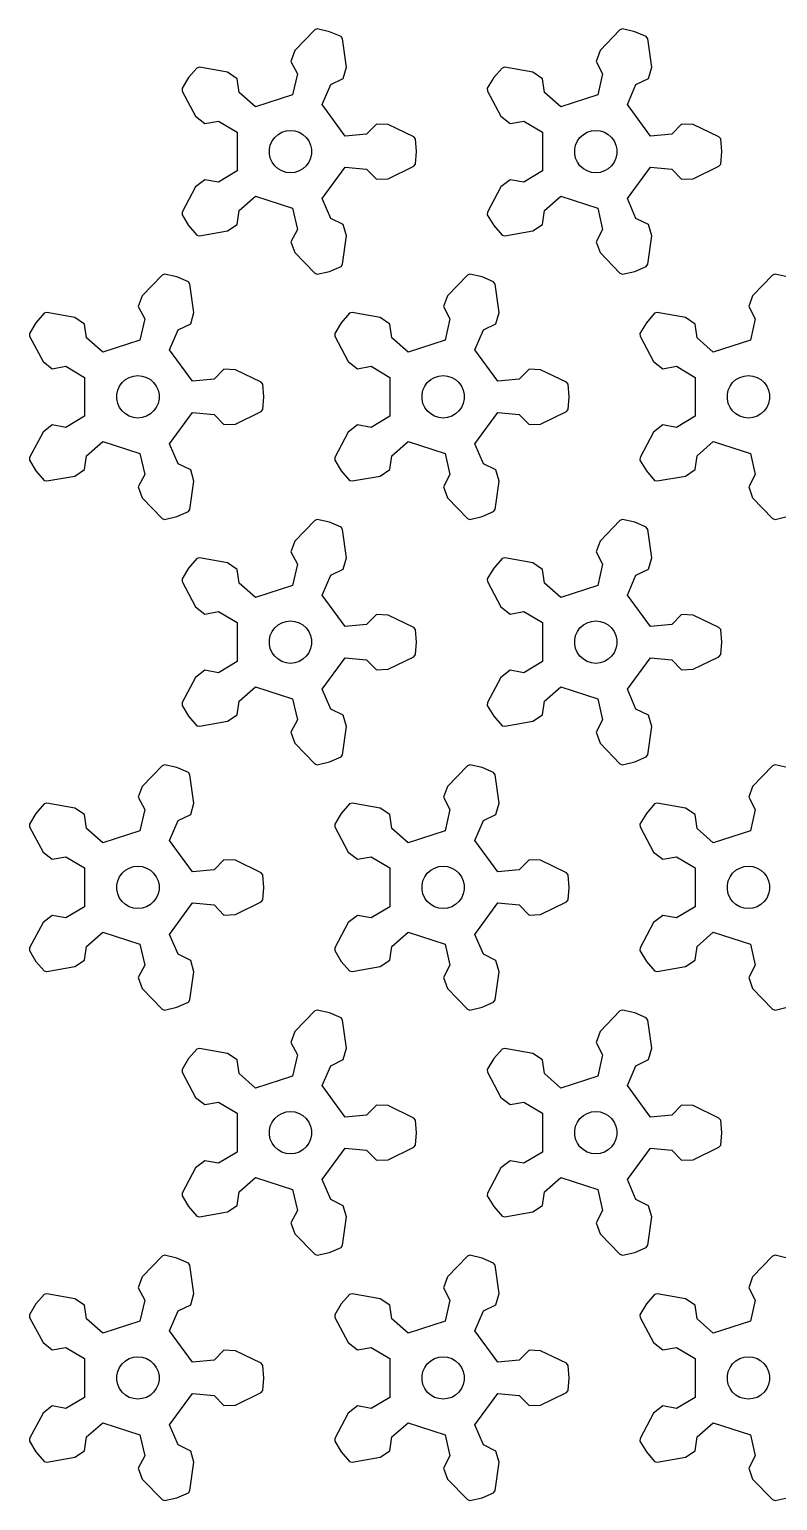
# Model space of a CAD drawing. Extents: x 0 to 211, y 0 to 226.
# Drawn here: x 0 to 52.9, y 0 to 104.1 of the extents above; entities that cross this region are included whole.
import ezdxf

# ---------------------------------------------------------------- set-up
doc = ezdxf.new("R2010")
doc.units = 0

msp = doc.modelspace()

# ---------------------------------------------------------------- linework, layer by layer
for p, q in [((20.34, 104.1), (20.17, 104.02)), ((21.21, 103.9), (20.34, 104.1)), ((41.92, 104.1), (41.75, 104.02)), ((42.79, 103.9), (41.92, 104.1)), ((20.17, 104.02), (18.76, 102.57)), ((22.03, 103.55), (21.21, 103.9)), ((22.13, 103.39), (22.03, 103.55)), ((22.42, 101.38), (22.13, 103.39)), ((41.75, 104.02), (40.34, 102.57)), ((43.61, 103.55), (42.79, 103.9)), ((43.71, 103.39), (43.61, 103.55)), ((44, 101.38), (43.71, 103.39)), ((18.76, 102.57), (18.48, 101.8)), ((40.34, 102.57), (40.06, 101.8)), ((11.83, 101.33), (11.25, 100.66)), ((12.02, 101.38), (11.83, 101.33)), ((14.01, 101.03), (12.02, 101.38)), ((14.69, 100.57), (14.01, 101.03)), ((18.48, 101.8), (18.94, 100.93)), ((22.19, 100.59), (22.42, 101.38)), ((33.41, 101.33), (32.83, 100.66)), ((33.6, 101.38), (33.41, 101.33)), ((35.59, 101.03), (33.6, 101.38)), ((36.27, 100.57), (35.59, 101.03)), ((40.06, 101.8), (40.52, 100.93)), ((43.77, 100.59), (44, 101.38)), ((11.25, 100.66), (10.79, 99.9)), ((14.83, 99.59), (14.69, 100.57)), ((18.94, 100.93), (18.6, 99.43)), ((20.7, 98.75), (21.3, 100.16)), ((21.3, 100.16), (22.19, 100.59)), ((32.83, 100.66), (32.37, 99.9)), ((36.41, 99.59), (36.27, 100.57)), ((40.52, 100.93), (40.18, 99.43)), ((42.28, 98.75), (42.88, 100.16)), ((42.88, 100.16), (43.77, 100.59)), ((10.79, 99.9), (10.8, 99.7)), ((10.8, 99.7), (11.75, 97.92)), ((15.98, 98.58), (14.83, 99.59)), ((18.6, 99.43), (15.98, 98.58)), ((32.37, 99.9), (32.38, 99.7)), ((32.38, 99.7), (33.33, 97.92)), ((37.56, 98.58), (36.41, 99.59)), ((40.18, 99.43), (37.56, 98.58)), ((11.75, 97.92), (12.4, 97.41)), ((22.32, 96.52), (20.7, 98.75)), ((33.33, 97.92), (33.98, 97.41)), ((43.9, 96.52), (42.28, 98.75)), ((12.4, 97.41), (13.37, 97.58)), ((13.37, 97.58), (14.69, 96.8)), ((14.69, 96.8), (14.69, 94.05)), ((17.58, 96.63), (17.85, 96.79)), ((17.85, 96.79), (18.15, 96.89)), ((18.15, 96.89), (18.46, 96.92)), ((18.46, 96.92), (18.77, 96.89)), ((18.77, 96.89), (19.07, 96.79)), ((19.07, 96.79), (19.34, 96.63)), ((24.53, 97.37), (23.84, 96.66)), ((25.35, 97.34), (24.53, 97.37)), ((27.17, 96.46), (25.35, 97.34)), ((33.98, 97.41), (34.95, 97.58)), ((34.95, 97.58), (36.27, 96.8)), ((36.27, 96.8), (36.27, 94.05)), ((39.16, 96.63), (39.43, 96.79)), ((39.43, 96.79), (39.73, 96.89)), ((39.73, 96.89), (40.04, 96.92)), ((40.04, 96.92), (40.35, 96.89)), ((40.35, 96.89), (40.65, 96.79)), ((40.65, 96.79), (40.92, 96.63)), ((46.11, 97.37), (45.42, 96.66)), ((46.93, 97.34), (46.11, 97.37)), ((48.75, 96.46), (46.93, 97.34)), ((16.97, 95.58), (17.03, 95.88)), ((17.03, 95.88), (17.16, 96.17)), ((17.16, 96.17), (17.34, 96.42)), ((17.34, 96.42), (17.58, 96.63)), ((19.34, 96.63), (19.57, 96.42)), ((19.57, 96.42), (19.76, 96.17)), ((19.76, 96.17), (19.88, 95.88)), ((19.88, 95.88), (19.95, 95.58)), ((23.84, 96.66), (22.32, 96.52)), ((27.29, 96.31), (27.17, 96.46)), ((27.37, 95.42), (27.29, 96.31)), ((38.55, 95.58), (38.61, 95.88)), ((38.61, 95.88), (38.74, 96.17)), ((38.74, 96.17), (38.92, 96.42)), ((38.92, 96.42), (39.16, 96.63)), ((40.92, 96.63), (41.15, 96.42)), ((41.15, 96.42), (41.34, 96.17)), ((41.34, 96.17), (41.46, 95.88)), ((41.46, 95.88), (41.53, 95.58)), ((45.42, 96.66), (43.9, 96.52)), ((48.87, 96.31), (48.75, 96.46)), ((48.95, 95.42), (48.87, 96.31)), ((16.97, 95.26), (16.97, 95.58)), ((17.03, 94.96), (16.97, 95.26)), ((17.16, 94.67), (17.03, 94.96)), ((19.88, 94.96), (19.76, 94.67)), ((19.95, 95.26), (19.88, 94.96)), ((19.95, 95.58), (19.95, 95.26)), ((27.29, 94.53), (27.37, 95.42)), ((38.55, 95.26), (38.55, 95.58)), ((38.61, 94.96), (38.55, 95.26)), ((38.74, 94.67), (38.61, 94.96)), ((41.46, 94.96), (41.34, 94.67)), ((41.53, 95.26), (41.46, 94.96)), ((41.53, 95.58), (41.53, 95.26)), ((48.87, 94.53), (48.95, 95.42)), ((14.69, 94.05), (13.37, 93.26)), ((17.34, 94.42), (17.16, 94.67)), ((17.58, 94.21), (17.34, 94.42)), ((17.85, 94.05), (17.58, 94.21)), ((18.15, 93.95), (17.85, 94.05)), ((18.46, 93.92), (18.15, 93.95)), ((18.77, 93.95), (18.46, 93.92)), ((19.07, 94.05), (18.77, 93.95)), ((19.34, 94.21), (19.07, 94.05)), ((19.57, 94.42), (19.34, 94.21)), ((19.76, 94.67), (19.57, 94.42)), ((20.7, 92.09), (22.32, 94.32)), ((22.32, 94.32), (23.84, 94.18)), ((23.84, 94.18), (24.53, 93.47)), ((25.35, 93.5), (27.17, 94.39)), ((27.17, 94.39), (27.29, 94.53)), ((36.27, 94.05), (34.95, 93.26)), ((38.92, 94.42), (38.74, 94.67)), ((39.16, 94.21), (38.92, 94.42)), ((39.43, 94.05), (39.16, 94.21)), ((39.73, 93.95), (39.43, 94.05)), ((40.04, 93.92), (39.73, 93.95)), ((40.35, 93.95), (40.04, 93.92)), ((40.65, 94.05), (40.35, 93.95)), ((40.92, 94.21), (40.65, 94.05)), ((41.15, 94.42), (40.92, 94.21)), ((41.34, 94.67), (41.15, 94.42)), ((42.28, 92.09), (43.9, 94.32)), ((43.9, 94.32), (45.42, 94.18)), ((45.42, 94.18), (46.11, 93.47)), ((46.93, 93.5), (48.75, 94.39)), ((48.75, 94.39), (48.87, 94.53)), ((11.75, 92.92), (10.8, 91.14)), ((12.4, 93.43), (11.75, 92.92)), ((13.37, 93.26), (12.4, 93.43)), ((24.53, 93.47), (25.35, 93.5)), ((33.33, 92.92), (32.38, 91.14)), ((33.98, 93.43), (33.33, 92.92)), ((34.95, 93.26), (33.98, 93.43)), ((46.11, 93.47), (46.93, 93.5)), ((14.83, 91.25), (15.98, 92.26)), ((15.98, 92.26), (18.6, 91.41)), ((21.3, 90.68), (20.7, 92.09)), ((36.41, 91.25), (37.56, 92.26)), ((37.56, 92.26), (40.18, 91.41)), ((42.88, 90.68), (42.28, 92.09)), ((10.8, 91.14), (10.79, 90.95)), ((10.79, 90.95), (11.25, 90.18)), ((14.69, 90.27), (14.83, 91.25)), ((18.6, 91.41), (18.94, 89.91)), ((22.19, 90.25), (21.3, 90.68)), ((32.38, 91.14), (32.37, 90.95)), ((32.37, 90.95), (32.83, 90.18)), ((36.27, 90.27), (36.41, 91.25)), ((40.18, 91.41), (40.52, 89.91)), ((43.77, 90.25), (42.88, 90.68)), ((11.25, 90.18), (11.83, 89.51)), ((11.83, 89.51), (12.02, 89.47)), ((12.02, 89.47), (14.01, 89.81)), ((14.01, 89.81), (14.69, 90.27)), ((18.94, 89.91), (18.48, 89.04)), ((22.42, 89.46), (22.19, 90.25)), ((32.83, 90.18), (33.41, 89.51)), ((33.41, 89.51), (33.6, 89.47)), ((33.6, 89.47), (35.59, 89.81)), ((35.59, 89.81), (36.27, 90.27)), ((40.52, 89.91), (40.06, 89.04)), ((44, 89.46), (43.77, 90.25)), ((18.48, 89.04), (18.76, 88.27)), ((22.13, 87.46), (22.42, 89.46)), ((40.06, 89.04), (40.34, 88.27)), ((43.71, 87.46), (44, 89.46)), ((18.76, 88.27), (20.17, 86.82)), ((22.03, 87.29), (22.13, 87.46)), ((40.34, 88.27), (41.75, 86.82)), ((43.61, 87.29), (43.71, 87.46)), ((9.38, 86.68), (7.97, 85.22)), ((9.55, 86.75), (9.38, 86.68)), ((10.42, 86.55), (9.55, 86.75)), ((11.24, 86.2), (10.42, 86.55)), ((20.17, 86.82), (20.34, 86.75)), ((20.34, 86.75), (21.21, 86.94)), ((21.21, 86.94), (22.03, 87.29)), ((30.96, 86.68), (29.55, 85.22)), ((31.13, 86.75), (30.96, 86.68)), ((32, 86.55), (31.13, 86.75)), ((32.82, 86.2), (32, 86.55)), ((41.75, 86.82), (41.92, 86.75)), ((41.92, 86.75), (42.79, 86.94)), ((42.79, 86.94), (43.61, 87.29)), ((52.54, 86.68), (51.13, 85.22)), ((52.71, 86.75), (52.54, 86.68)), ((53.58, 86.55), (52.71, 86.75)), ((11.34, 86.04), (11.24, 86.2)), ((11.63, 84.03), (11.34, 86.04)), ((32.92, 86.04), (32.82, 86.2)), ((33.21, 84.03), (32.92, 86.04)), ((7.97, 85.22), (7.69, 84.45)), ((7.69, 84.45), (8.15, 83.58)), ((29.55, 85.22), (29.27, 84.45)), ((29.27, 84.45), (29.73, 83.58)), ((51.13, 85.22), (50.85, 84.45)), ((50.85, 84.45), (51.31, 83.58)), ((0.46, 83.31), (0, 82.55)), ((1.04, 83.98), (0.46, 83.31)), ((1.23, 84.03), (1.04, 83.98)), ((3.22, 83.68), (1.23, 84.03)), ((3.9, 83.22), (3.22, 83.68)), ((8.15, 83.58), (7.81, 82.08)), ((11.4, 83.24), (11.63, 84.03)), ((22.04, 83.31), (21.58, 82.55)), ((22.62, 83.98), (22.04, 83.31)), ((22.81, 84.03), (22.62, 83.98)), ((24.8, 83.68), (22.81, 84.03)), ((25.48, 83.22), (24.8, 83.68)), ((29.73, 83.58), (29.39, 82.08)), ((32.98, 83.24), (33.21, 84.03)), ((43.62, 83.31), (43.16, 82.55)), ((44.2, 83.98), (43.62, 83.31)), ((44.39, 84.03), (44.2, 83.98)), ((46.38, 83.68), (44.39, 84.03)), ((47.06, 83.22), (46.38, 83.68)), ((51.31, 83.58), (50.97, 82.08)), ((0, 82.55), (0.01, 82.36)), ((0.01, 82.36), (0.96, 80.57)), ((4.04, 82.24), (3.9, 83.22)), ((5.19, 81.23), (4.04, 82.24)), ((9.91, 81.4), (10.51, 82.81)), ((10.51, 82.81), (11.4, 83.24)), ((21.58, 82.55), (21.59, 82.36)), ((21.59, 82.36), (22.54, 80.57)), ((25.62, 82.24), (25.48, 83.22)), ((26.77, 81.23), (25.62, 82.24)), ((31.49, 81.4), (32.09, 82.81)), ((32.09, 82.81), (32.98, 83.24)), ((43.16, 82.55), (43.17, 82.36)), ((43.17, 82.36), (44.12, 80.57)), ((47.2, 82.24), (47.06, 83.22)), ((48.35, 81.23), (47.2, 82.24)), ((7.81, 82.08), (5.19, 81.23)), ((11.53, 79.17), (9.91, 81.4)), ((29.39, 82.08), (26.77, 81.23)), ((33.11, 79.17), (31.49, 81.4)), ((50.97, 82.08), (48.35, 81.23)), ((0.96, 80.57), (1.61, 80.06)), ((1.61, 80.06), (2.58, 80.23)), ((2.58, 80.23), (3.9, 79.45)), ((22.54, 80.57), (23.19, 80.06)), ((23.19, 80.06), (24.16, 80.23)), ((24.16, 80.23), (25.48, 79.45)), ((44.12, 80.57), (44.77, 80.06)), ((44.77, 80.06), (45.74, 80.23)), ((45.74, 80.23), (47.06, 79.45)), ((3.9, 79.45), (3.9, 76.7)), ((6.55, 79.08), (6.79, 79.29)), ((6.79, 79.29), (7.06, 79.44)), ((7.06, 79.44), (7.36, 79.54)), ((7.36, 79.54), (7.67, 79.57)), ((7.67, 79.57), (7.98, 79.54)), ((7.98, 79.54), (8.28, 79.44)), ((8.28, 79.44), (8.55, 79.29)), ((8.55, 79.29), (8.78, 79.08)), ((13.05, 79.32), (11.53, 79.17)), ((13.74, 80.02), (13.05, 79.32)), ((14.56, 79.99), (13.74, 80.02)), ((16.38, 79.11), (14.56, 79.99)), ((16.5, 78.96), (16.38, 79.11)), ((25.48, 79.45), (25.48, 76.7)), ((28.13, 79.08), (28.37, 79.29)), ((28.37, 79.29), (28.64, 79.44)), ((28.64, 79.44), (28.94, 79.54)), ((28.94, 79.54), (29.25, 79.57)), ((29.25, 79.57), (29.56, 79.54)), ((29.56, 79.54), (29.86, 79.44)), ((29.86, 79.44), (30.13, 79.29)), ((30.13, 79.29), (30.36, 79.08)), ((34.63, 79.32), (33.11, 79.17)), ((35.32, 80.02), (34.63, 79.32)), ((36.14, 79.99), (35.32, 80.02)), ((37.96, 79.11), (36.14, 79.99)), ((38.08, 78.96), (37.96, 79.11)), ((47.06, 79.45), (47.06, 76.7)), ((49.71, 79.08), (49.95, 79.29)), ((49.95, 79.29), (50.22, 79.44)), ((50.22, 79.44), (50.52, 79.54)), ((50.52, 79.54), (50.83, 79.57)), ((50.83, 79.57), (51.14, 79.54)), ((51.14, 79.54), (51.44, 79.44)), ((51.44, 79.44), (51.71, 79.29)), ((51.71, 79.29), (51.94, 79.08)), ((6.18, 78.23), (6.24, 78.54)), ((6.18, 77.92), (6.18, 78.23)), ((6.24, 78.54), (6.37, 78.82)), ((6.37, 78.82), (6.55, 79.08)), ((8.78, 79.08), (8.97, 78.82)), ((8.97, 78.82), (9.09, 78.54)), ((9.09, 78.54), (9.16, 78.23)), ((9.16, 78.23), (9.16, 77.92)), ((16.58, 78.07), (16.5, 78.96)), ((16.5, 77.18), (16.58, 78.07)), ((27.76, 78.23), (27.82, 78.54)), ((27.76, 77.92), (27.76, 78.23)), ((27.82, 78.54), (27.95, 78.82)), ((27.95, 78.82), (28.13, 79.08)), ((30.36, 79.08), (30.55, 78.82)), ((30.55, 78.82), (30.67, 78.54)), ((30.67, 78.54), (30.74, 78.23)), ((30.74, 78.23), (30.74, 77.92)), ((38.16, 78.07), (38.08, 78.96)), ((38.08, 77.18), (38.16, 78.07)), ((49.34, 78.23), (49.4, 78.54)), ((49.34, 77.92), (49.34, 78.23)), ((49.4, 78.54), (49.53, 78.82)), ((49.53, 78.82), (49.71, 79.08)), ((51.94, 79.08), (52.13, 78.82)), ((52.13, 78.82), (52.25, 78.54)), ((52.25, 78.54), (52.32, 78.23)), ((52.32, 78.23), (52.32, 77.92)), ((6.24, 77.61), (6.18, 77.92)), ((6.37, 77.32), (6.24, 77.61)), ((6.55, 77.07), (6.37, 77.32)), ((6.79, 76.86), (6.55, 77.07)), ((8.78, 77.07), (8.55, 76.86)), ((8.97, 77.32), (8.78, 77.07)), ((9.09, 77.61), (8.97, 77.32)), ((9.16, 77.92), (9.09, 77.61)), ((14.56, 76.15), (16.38, 77.04)), ((16.38, 77.04), (16.5, 77.18)), ((27.82, 77.61), (27.76, 77.92)), ((27.95, 77.32), (27.82, 77.61)), ((28.13, 77.07), (27.95, 77.32)), ((28.37, 76.86), (28.13, 77.07)), ((30.36, 77.07), (30.13, 76.86)), ((30.55, 77.32), (30.36, 77.07)), ((30.67, 77.61), (30.55, 77.32)), ((30.74, 77.92), (30.67, 77.61)), ((36.14, 76.15), (37.96, 77.04)), ((37.96, 77.04), (38.08, 77.18)), ((49.4, 77.61), (49.34, 77.92)), ((49.53, 77.32), (49.4, 77.61)), ((49.71, 77.07), (49.53, 77.32)), ((49.95, 76.86), (49.71, 77.07)), ((51.94, 77.07), (51.71, 76.86)), ((52.13, 77.32), (51.94, 77.07)), ((52.25, 77.61), (52.13, 77.32)), ((52.32, 77.92), (52.25, 77.61)), ((1.61, 76.08), (0.96, 75.57)), ((2.58, 75.91), (1.61, 76.08)), ((3.9, 76.7), (2.58, 75.91)), ((7.06, 76.7), (6.79, 76.86)), ((7.36, 76.6), (7.06, 76.7)), ((7.67, 76.57), (7.36, 76.6)), ((7.98, 76.6), (7.67, 76.57)), ((8.28, 76.7), (7.98, 76.6)), ((8.55, 76.86), (8.28, 76.7)), ((9.91, 74.74), (11.53, 76.97)), ((11.53, 76.97), (13.05, 76.83)), ((13.05, 76.83), (13.74, 76.12)), ((13.74, 76.12), (14.56, 76.15)), ((23.19, 76.08), (22.54, 75.57)), ((24.16, 75.91), (23.19, 76.08)), ((25.48, 76.7), (24.16, 75.91)), ((28.64, 76.7), (28.37, 76.86)), ((28.94, 76.6), (28.64, 76.7)), ((29.25, 76.57), (28.94, 76.6)), ((29.56, 76.6), (29.25, 76.57)), ((29.86, 76.7), (29.56, 76.6)), ((30.13, 76.86), (29.86, 76.7)), ((31.49, 74.74), (33.11, 76.97)), ((33.11, 76.97), (34.63, 76.83)), ((34.63, 76.83), (35.32, 76.12)), ((35.32, 76.12), (36.14, 76.15)), ((44.77, 76.08), (44.12, 75.57)), ((45.74, 75.91), (44.77, 76.08)), ((47.06, 76.7), (45.74, 75.91)), ((50.22, 76.7), (49.95, 76.86)), ((50.52, 76.6), (50.22, 76.7)), ((50.83, 76.57), (50.52, 76.6)), ((51.14, 76.6), (50.83, 76.57)), ((51.44, 76.7), (51.14, 76.6)), ((51.71, 76.86), (51.44, 76.7)), ((0.96, 75.57), (0.01, 73.79)), ((22.54, 75.57), (21.59, 73.79)), ((44.12, 75.57), (43.17, 73.79)), ((3.9, 72.93), (4.04, 73.9)), ((4.04, 73.9), (5.19, 74.91)), ((5.19, 74.91), (7.81, 74.06)), ((7.81, 74.06), (8.15, 72.57)), ((10.51, 73.33), (9.91, 74.74)), ((25.48, 72.93), (25.62, 73.9)), ((25.62, 73.9), (26.77, 74.91)), ((26.77, 74.91), (29.39, 74.06)), ((29.39, 74.06), (29.73, 72.57)), ((32.09, 73.33), (31.49, 74.74)), ((47.06, 72.93), (47.2, 73.9)), ((47.2, 73.9), (48.35, 74.91)), ((48.35, 74.91), (50.97, 74.06)), ((50.97, 74.06), (51.31, 72.57)), ((0.01, 73.79), (0, 73.6)), ((0, 73.6), (0.46, 72.83)), ((3.22, 72.46), (3.9, 72.93)), ((11.4, 72.9), (10.51, 73.33)), ((11.63, 72.11), (11.4, 72.9)), ((21.59, 73.79), (21.58, 73.6)), ((21.58, 73.6), (22.04, 72.83)), ((24.8, 72.46), (25.48, 72.93)), ((32.98, 72.9), (32.09, 73.33)), ((33.21, 72.11), (32.98, 72.9)), ((43.17, 73.79), (43.16, 73.6)), ((43.16, 73.6), (43.62, 72.83)), ((46.38, 72.46), (47.06, 72.93)), ((0.46, 72.83), (1.04, 72.16)), ((1.04, 72.16), (1.23, 72.12)), ((1.23, 72.12), (3.22, 72.46)), ((8.15, 72.57), (7.69, 71.7)), ((11.34, 70.11), (11.63, 72.11)), ((22.04, 72.83), (22.62, 72.16)), ((22.62, 72.16), (22.81, 72.12)), ((22.81, 72.12), (24.8, 72.46)), ((29.73, 72.57), (29.27, 71.7)), ((32.92, 70.11), (33.21, 72.11)), ((43.62, 72.83), (44.2, 72.16)), ((44.2, 72.16), (44.39, 72.12)), ((44.39, 72.12), (46.38, 72.46)), ((51.31, 72.57), (50.85, 71.7)), ((7.69, 71.7), (7.97, 70.92)), ((7.97, 70.92), (9.38, 69.47)), ((29.27, 71.7), (29.55, 70.92)), ((29.55, 70.92), (30.96, 69.47)), ((50.85, 71.7), (51.13, 70.92)), ((51.13, 70.92), (52.54, 69.47)), ((10.42, 69.6), (11.24, 69.95)), ((11.24, 69.95), (11.34, 70.11)), ((32, 69.6), (32.82, 69.95)), ((32.82, 69.95), (32.92, 70.11)), ((9.38, 69.47), (9.55, 69.4)), ((9.55, 69.4), (10.42, 69.6)), ((20.17, 69.33), (18.76, 67.87)), ((20.34, 69.4), (20.17, 69.33)), ((21.21, 69.2), (20.34, 69.4)), ((22.03, 68.85), (21.21, 69.2)), ((22.13, 68.69), (22.03, 68.85)), ((22.42, 66.69), (22.13, 68.69)), ((30.96, 69.47), (31.13, 69.4)), ((31.13, 69.4), (32, 69.6)), ((41.75, 69.33), (40.34, 67.87)), ((41.92, 69.4), (41.75, 69.33)), ((42.79, 69.2), (41.92, 69.4)), ((43.61, 68.85), (42.79, 69.2)), ((43.71, 68.69), (43.61, 68.85)), ((44, 66.69), (43.71, 68.69)), ((52.54, 69.47), (52.71, 69.4)), ((52.71, 69.4), (53.58, 69.6)), ((18.76, 67.87), (18.48, 67.1)), ((40.34, 67.87), (40.06, 67.1)), ((11.83, 66.63), (11.25, 65.96)), ((12.02, 66.68), (11.83, 66.63)), ((14.01, 66.33), (12.02, 66.68)), ((18.48, 67.1), (18.94, 66.23)), ((22.19, 65.89), (22.42, 66.69)), ((33.41, 66.63), (32.83, 65.96)), ((33.6, 66.68), (33.41, 66.63)), ((35.59, 66.33), (33.6, 66.68)), ((40.06, 67.1), (40.52, 66.23)), ((43.77, 65.89), (44, 66.69)), ((11.25, 65.96), (10.79, 65.2)), ((14.69, 65.87), (14.01, 66.33)), ((14.83, 64.89), (14.69, 65.87)), ((18.94, 66.23), (18.6, 64.73)), ((21.3, 65.46), (22.19, 65.89)), ((32.83, 65.96), (32.37, 65.2)), ((36.27, 65.87), (35.59, 66.33)), ((36.41, 64.89), (36.27, 65.87)), ((40.52, 66.23), (40.18, 64.73)), ((42.88, 65.46), (43.77, 65.89)), ((10.79, 65.2), (10.8, 65.01)), ((10.8, 65.01), (11.75, 63.22)), ((15.98, 63.88), (14.83, 64.89)), ((18.6, 64.73), (15.98, 63.88)), ((20.7, 64.05), (21.3, 65.46)), ((32.37, 65.2), (32.38, 65.01)), ((32.38, 65.01), (33.33, 63.22)), ((37.56, 63.88), (36.41, 64.89)), ((40.18, 64.73), (37.56, 63.88)), ((42.28, 64.05), (42.88, 65.46)), ((22.32, 61.83), (20.7, 64.05)), ((43.9, 61.83), (42.28, 64.05)), ((11.75, 63.22), (12.4, 62.71)), ((12.4, 62.71), (13.37, 62.88)), ((13.37, 62.88), (14.69, 62.1)), ((24.53, 62.67), (23.84, 61.97)), ((25.35, 62.64), (24.53, 62.67)), ((27.17, 61.76), (25.35, 62.64)), ((33.33, 63.22), (33.98, 62.71)), ((33.98, 62.71), (34.95, 62.88)), ((34.95, 62.88), (36.27, 62.1)), ((46.11, 62.67), (45.42, 61.97)), ((46.93, 62.64), (46.11, 62.67)), ((48.75, 61.76), (46.93, 62.64)), ((14.69, 62.1), (14.69, 59.35)), ((17.03, 61.19), (17.16, 61.47)), ((17.16, 61.47), (17.34, 61.73)), ((17.34, 61.73), (17.58, 61.94)), ((17.58, 61.94), (17.85, 62.09)), ((17.85, 62.09), (18.15, 62.19)), ((18.15, 62.19), (18.46, 62.22)), ((18.46, 62.22), (18.77, 62.19)), ((18.77, 62.19), (19.07, 62.09)), ((19.07, 62.09), (19.34, 61.94)), ((19.34, 61.94), (19.57, 61.73)), ((19.57, 61.73), (19.76, 61.47)), ((19.76, 61.47), (19.88, 61.19)), ((23.84, 61.97), (22.32, 61.83)), ((27.29, 61.61), (27.17, 61.76)), ((27.37, 60.72), (27.29, 61.61)), ((36.27, 62.1), (36.27, 59.35)), ((38.61, 61.19), (38.74, 61.47)), ((38.74, 61.47), (38.92, 61.73)), ((38.92, 61.73), (39.16, 61.94)), ((39.16, 61.94), (39.43, 62.09)), ((39.43, 62.09), (39.73, 62.19)), ((39.73, 62.19), (40.04, 62.22)), ((40.04, 62.22), (40.35, 62.19)), ((40.35, 62.19), (40.65, 62.09)), ((40.65, 62.09), (40.92, 61.94)), ((40.92, 61.94), (41.15, 61.73)), ((41.15, 61.73), (41.34, 61.47)), ((41.34, 61.47), (41.46, 61.19)), ((45.42, 61.97), (43.9, 61.83)), ((48.87, 61.61), (48.75, 61.76)), ((48.95, 60.72), (48.87, 61.61)), ((16.97, 60.88), (17.03, 61.19)), ((16.97, 60.57), (16.97, 60.88)), ((17.03, 60.26), (16.97, 60.57)), ((19.88, 61.19), (19.95, 60.88)), ((19.95, 60.57), (19.88, 60.26)), ((19.95, 60.88), (19.95, 60.57)), ((27.29, 59.84), (27.37, 60.72)), ((38.55, 60.88), (38.61, 61.19)), ((38.55, 60.57), (38.55, 60.88)), ((38.61, 60.26), (38.55, 60.57)), ((41.46, 61.19), (41.53, 60.88)), ((41.53, 60.57), (41.46, 60.26)), ((41.53, 60.88), (41.53, 60.57)), ((48.87, 59.84), (48.95, 60.72)), ((14.69, 59.35), (13.37, 58.56)), ((17.16, 59.97), (17.03, 60.26)), ((17.34, 59.72), (17.16, 59.97)), ((17.58, 59.51), (17.34, 59.72)), ((17.85, 59.35), (17.58, 59.51)), ((18.15, 59.26), (17.85, 59.35)), ((19.07, 59.35), (18.77, 59.26)), ((19.34, 59.51), (19.07, 59.35)), ((19.57, 59.72), (19.34, 59.51)), ((19.76, 59.97), (19.57, 59.72)), ((19.88, 60.26), (19.76, 59.97)), ((20.7, 57.39), (22.32, 59.62)), ((22.32, 59.62), (23.84, 59.48)), ((23.84, 59.48), (24.53, 58.77)), ((25.35, 58.8), (27.17, 59.69)), ((27.17, 59.69), (27.29, 59.84)), ((36.27, 59.35), (34.95, 58.56)), ((38.74, 59.97), (38.61, 60.26)), ((38.92, 59.72), (38.74, 59.97)), ((39.16, 59.51), (38.92, 59.72)), ((39.43, 59.35), (39.16, 59.51)), ((39.73, 59.26), (39.43, 59.35)), ((40.65, 59.35), (40.35, 59.26)), ((40.92, 59.51), (40.65, 59.35)), ((41.15, 59.72), (40.92, 59.51)), ((41.34, 59.97), (41.15, 59.72)), ((41.46, 60.26), (41.34, 59.97)), ((42.28, 57.39), (43.9, 59.62)), ((43.9, 59.62), (45.42, 59.48)), ((45.42, 59.48), (46.11, 58.77)), ((46.93, 58.8), (48.75, 59.69)), ((48.75, 59.69), (48.87, 59.84)), ((12.4, 58.73), (11.75, 58.23)), ((13.37, 58.56), (12.4, 58.73)), ((18.46, 59.22), (18.15, 59.26)), ((18.77, 59.26), (18.46, 59.22)), ((24.53, 58.77), (25.35, 58.8)), ((33.98, 58.73), (33.33, 58.23)), ((34.95, 58.56), (33.98, 58.73)), ((40.04, 59.22), (39.73, 59.26)), ((40.35, 59.26), (40.04, 59.22)), ((46.11, 58.77), (46.93, 58.8)), ((11.75, 58.23), (10.8, 56.44)), ((14.83, 56.55), (15.98, 57.56)), ((15.98, 57.56), (18.6, 56.71)), ((21.3, 55.98), (20.7, 57.39)), ((33.33, 58.23), (32.38, 56.44)), ((36.41, 56.55), (37.56, 57.56)), ((37.56, 57.56), (40.18, 56.71)), ((42.88, 55.98), (42.28, 57.39)), ((10.8, 56.44), (10.79, 56.25)), ((10.79, 56.25), (11.25, 55.48)), ((14.69, 55.58), (14.83, 56.55)), ((18.6, 56.71), (18.94, 55.22)), ((32.38, 56.44), (32.37, 56.25)), ((32.37, 56.25), (32.83, 55.48)), ((36.27, 55.58), (36.41, 56.55)), ((40.18, 56.71), (40.52, 55.22)), ((11.25, 55.48), (11.83, 54.81)), ((14.01, 55.12), (14.69, 55.58)), ((18.94, 55.22), (18.48, 54.35)), ((22.19, 55.55), (21.3, 55.98)), ((22.42, 54.76), (22.19, 55.55)), ((32.83, 55.48), (33.41, 54.81)), ((35.59, 55.12), (36.27, 55.58)), ((40.52, 55.22), (40.06, 54.35)), ((43.77, 55.55), (42.88, 55.98)), ((44, 54.76), (43.77, 55.55)), ((11.83, 54.81), (12.02, 54.77)), ((12.02, 54.77), (14.01, 55.12)), ((18.48, 54.35), (18.76, 53.57)), ((22.13, 52.76), (22.42, 54.76)), ((33.41, 54.81), (33.6, 54.77)), ((33.6, 54.77), (35.59, 55.12)), ((40.06, 54.35), (40.34, 53.57)), ((43.71, 52.76), (44, 54.76)), ((18.76, 53.57), (20.17, 52.12)), ((40.34, 53.57), (41.75, 52.12)), ((9.55, 52.05), (9.38, 51.98)), ((10.42, 51.85), (9.55, 52.05)), ((20.17, 52.12), (20.34, 52.05)), ((20.34, 52.05), (21.21, 52.25)), ((21.21, 52.25), (22.03, 52.6)), ((22.03, 52.6), (22.13, 52.76)), ((31.13, 52.05), (30.96, 51.98)), ((32, 51.85), (31.13, 52.05)), ((41.75, 52.12), (41.92, 52.05)), ((41.92, 52.05), (42.79, 52.25)), ((42.79, 52.25), (43.61, 52.6)), ((43.61, 52.6), (43.71, 52.76)), ((52.71, 52.05), (52.54, 51.98)), ((53.58, 51.85), (52.71, 52.05)), ((9.38, 51.98), (7.97, 50.52)), ((11.24, 51.5), (10.42, 51.85)), ((11.34, 51.34), (11.24, 51.5)), ((11.63, 49.34), (11.34, 51.34)), ((30.96, 51.98), (29.55, 50.52)), ((32.82, 51.5), (32, 51.85)), ((32.92, 51.34), (32.82, 51.5)), ((33.21, 49.34), (32.92, 51.34)), ((52.54, 51.98), (51.13, 50.52)), ((7.97, 50.52), (7.69, 49.75)), ((29.55, 50.52), (29.27, 49.75)), ((51.13, 50.52), (50.85, 49.75)), ((1.04, 49.28), (0.46, 48.61)), ((1.23, 49.33), (1.04, 49.28)), ((3.22, 48.98), (1.23, 49.33)), ((3.9, 48.52), (3.22, 48.98)), ((7.69, 49.75), (8.15, 48.88)), ((11.4, 48.54), (11.63, 49.34)), ((22.62, 49.28), (22.04, 48.61)), ((22.81, 49.33), (22.62, 49.28)), ((24.8, 48.98), (22.81, 49.33)), ((25.48, 48.52), (24.8, 48.98)), ((29.27, 49.75), (29.73, 48.88)), ((32.98, 48.54), (33.21, 49.34)), ((44.2, 49.28), (43.62, 48.61)), ((44.39, 49.33), (44.2, 49.28)), ((46.38, 48.98), (44.39, 49.33)), ((47.06, 48.52), (46.38, 48.98)), ((50.85, 49.75), (51.31, 48.88)), ((0.46, 48.61), (0, 47.85)), ((4.04, 47.54), (3.9, 48.52)), ((8.15, 48.88), (7.81, 47.38)), ((9.91, 46.7), (10.51, 48.11)), ((10.51, 48.11), (11.4, 48.54)), ((22.04, 48.61), (21.58, 47.85)), ((25.62, 47.54), (25.48, 48.52)), ((29.73, 48.88), (29.39, 47.38)), ((31.49, 46.7), (32.09, 48.11)), ((32.09, 48.11), (32.98, 48.54)), ((43.62, 48.61), (43.16, 47.85)), ((47.2, 47.54), (47.06, 48.52)), ((51.31, 48.88), (50.97, 47.38)), ((0, 47.85), (0.01, 47.66)), ((0.01, 47.66), (0.96, 45.87)), ((5.19, 46.53), (4.04, 47.54)), ((7.81, 47.38), (5.19, 46.53)), ((21.58, 47.85), (21.59, 47.66)), ((21.59, 47.66), (22.54, 45.87)), ((26.77, 46.53), (25.62, 47.54)), ((29.39, 47.38), (26.77, 46.53)), ((43.16, 47.85), (43.17, 47.66)), ((43.17, 47.66), (44.12, 45.87)), ((48.35, 46.53), (47.2, 47.54)), ((50.97, 47.38), (48.35, 46.53)), ((0.96, 45.87), (1.61, 45.36)), ((11.53, 44.48), (9.91, 46.7)), ((22.54, 45.87), (23.19, 45.36)), ((33.11, 44.48), (31.49, 46.7)), ((44.12, 45.87), (44.77, 45.36)), ((1.61, 45.36), (2.58, 45.53)), ((2.58, 45.53), (3.9, 44.75)), ((3.9, 44.75), (3.9, 42)), ((7.06, 44.74), (7.36, 44.84)), ((7.36, 44.84), (7.67, 44.87)), ((7.67, 44.87), (7.98, 44.84)), ((7.98, 44.84), (8.28, 44.74)), ((13.74, 45.32), (13.05, 44.62)), ((14.56, 45.3), (13.74, 45.32)), ((16.38, 44.41), (14.56, 45.3)), ((23.19, 45.36), (24.16, 45.53)), ((24.16, 45.53), (25.48, 44.75)), ((25.48, 44.75), (25.48, 42)), ((28.64, 44.74), (28.94, 44.84)), ((28.94, 44.84), (29.25, 44.87)), ((29.25, 44.87), (29.56, 44.84)), ((29.56, 44.84), (29.86, 44.74)), ((35.32, 45.32), (34.63, 44.62)), ((36.14, 45.3), (35.32, 45.32)), ((37.96, 44.41), (36.14, 45.3)), ((44.77, 45.36), (45.74, 45.53)), ((45.74, 45.53), (47.06, 44.75)), ((47.06, 44.75), (47.06, 42)), ((50.22, 44.74), (50.52, 44.84)), ((50.52, 44.84), (50.83, 44.87)), ((50.83, 44.87), (51.14, 44.84)), ((51.14, 44.84), (51.44, 44.74)), ((6.18, 43.53), (6.24, 43.84)), ((6.24, 43.84), (6.37, 44.12)), ((6.37, 44.12), (6.55, 44.38)), ((6.55, 44.38), (6.79, 44.59)), ((6.79, 44.59), (7.06, 44.74)), ((8.28, 44.74), (8.55, 44.59)), ((8.55, 44.59), (8.78, 44.38)), ((8.78, 44.38), (8.97, 44.12)), ((8.97, 44.12), (9.09, 43.84)), ((9.09, 43.84), (9.16, 43.53)), ((13.05, 44.62), (11.53, 44.48)), ((16.5, 44.26), (16.38, 44.41)), ((16.58, 43.37), (16.5, 44.26)), ((27.76, 43.53), (27.82, 43.84)), ((27.82, 43.84), (27.95, 44.12)), ((27.95, 44.12), (28.13, 44.38)), ((28.13, 44.38), (28.37, 44.59)), ((28.37, 44.59), (28.64, 44.74)), ((29.86, 44.74), (30.13, 44.59)), ((30.13, 44.59), (30.36, 44.38)), ((30.36, 44.38), (30.55, 44.12)), ((30.55, 44.12), (30.67, 43.84)), ((30.67, 43.84), (30.74, 43.53)), ((34.63, 44.62), (33.11, 44.48)), ((38.08, 44.26), (37.96, 44.41)), ((38.16, 43.37), (38.08, 44.26)), ((49.34, 43.53), (49.4, 43.84)), ((49.4, 43.84), (49.53, 44.12)), ((49.53, 44.12), (49.71, 44.38)), ((49.71, 44.38), (49.95, 44.59)), ((49.95, 44.59), (50.22, 44.74)), ((51.44, 44.74), (51.71, 44.59)), ((51.71, 44.59), (51.94, 44.38)), ((51.94, 44.38), (52.13, 44.12)), ((52.13, 44.12), (52.25, 43.84)), ((52.25, 43.84), (52.32, 43.53)), ((6.18, 43.22), (6.18, 43.53)), ((6.24, 42.91), (6.18, 43.22)), ((6.37, 42.62), (6.24, 42.91)), ((9.09, 42.91), (8.97, 42.62)), ((9.16, 43.22), (9.09, 42.91)), ((9.16, 43.53), (9.16, 43.22)), ((16.5, 42.49), (16.58, 43.37)), ((27.76, 43.22), (27.76, 43.53)), ((27.82, 42.91), (27.76, 43.22)), ((27.95, 42.62), (27.82, 42.91)), ((30.67, 42.91), (30.55, 42.62)), ((30.74, 43.22), (30.67, 42.91)), ((30.74, 43.53), (30.74, 43.22)), ((38.08, 42.49), (38.16, 43.37)), ((49.34, 43.22), (49.34, 43.53)), ((49.4, 42.91), (49.34, 43.22)), ((49.53, 42.62), (49.4, 42.91)), ((52.25, 42.91), (52.13, 42.62)), ((52.32, 43.22), (52.25, 42.91)), ((52.32, 43.53), (52.32, 43.22)), ((3.9, 42), (2.58, 41.21)), ((6.55, 42.37), (6.37, 42.62)), ((6.79, 42.16), (6.55, 42.37)), ((7.06, 42), (6.79, 42.16)), ((7.36, 41.91), (7.06, 42)), ((7.67, 41.87), (7.36, 41.91)), ((7.98, 41.91), (7.67, 41.87)), ((8.28, 42), (7.98, 41.91)), ((8.55, 42.16), (8.28, 42)), ((8.78, 42.37), (8.55, 42.16)), ((8.97, 42.62), (8.78, 42.37)), ((9.91, 40.04), (11.53, 42.27)), ((11.53, 42.27), (13.05, 42.13)), ((13.05, 42.13), (13.74, 41.42)), ((14.56, 41.45), (16.38, 42.34)), ((16.38, 42.34), (16.5, 42.49)), ((25.48, 42), (24.16, 41.21)), ((28.13, 42.37), (27.95, 42.62)), ((28.37, 42.16), (28.13, 42.37)), ((28.64, 42), (28.37, 42.16)), ((28.94, 41.91), (28.64, 42)), ((29.25, 41.87), (28.94, 41.91)), ((29.56, 41.91), (29.25, 41.87)), ((29.86, 42), (29.56, 41.91)), ((30.13, 42.16), (29.86, 42)), ((30.36, 42.37), (30.13, 42.16)), ((30.55, 42.62), (30.36, 42.37)), ((31.49, 40.04), (33.11, 42.27)), ((33.11, 42.27), (34.63, 42.13)), ((34.63, 42.13), (35.32, 41.42)), ((36.14, 41.45), (37.96, 42.34)), ((37.96, 42.34), (38.08, 42.49)), ((47.06, 42), (45.74, 41.21)), ((49.71, 42.37), (49.53, 42.62)), ((49.95, 42.16), (49.71, 42.37)), ((50.22, 42), (49.95, 42.16)), ((50.52, 41.91), (50.22, 42)), ((50.83, 41.87), (50.52, 41.91)), ((51.14, 41.91), (50.83, 41.87)), ((51.44, 42), (51.14, 41.91)), ((51.71, 42.16), (51.44, 42)), ((51.94, 42.37), (51.71, 42.16)), ((52.13, 42.62), (51.94, 42.37)), ((0.96, 40.88), (0.01, 39.09)), ((1.61, 41.38), (0.96, 40.88)), ((2.58, 41.21), (1.61, 41.38)), ((13.74, 41.42), (14.56, 41.45)), ((22.54, 40.88), (21.59, 39.09)), ((23.19, 41.38), (22.54, 40.88)), ((24.16, 41.21), (23.19, 41.38)), ((35.32, 41.42), (36.14, 41.45)), ((44.12, 40.88), (43.17, 39.09)), ((44.77, 41.38), (44.12, 40.88)), ((45.74, 41.21), (44.77, 41.38)), ((4.04, 39.2), (5.19, 40.21)), ((5.19, 40.21), (7.81, 39.36)), ((10.51, 38.64), (9.91, 40.04)), ((25.62, 39.2), (26.77, 40.21)), ((26.77, 40.21), (29.39, 39.36)), ((32.09, 38.64), (31.49, 40.04)), ((47.2, 39.2), (48.35, 40.21)), ((48.35, 40.21), (50.97, 39.36)), ((0.01, 39.09), (0, 38.9)), ((0, 38.9), (0.46, 38.13)), ((3.9, 38.23), (4.04, 39.2)), ((7.81, 39.36), (8.15, 37.87)), ((11.4, 38.2), (10.51, 38.64)), ((21.59, 39.09), (21.58, 38.9)), ((21.58, 38.9), (22.04, 38.13)), ((25.48, 38.23), (25.62, 39.2)), ((29.39, 39.36), (29.73, 37.87)), ((32.98, 38.2), (32.09, 38.64)), ((43.17, 39.09), (43.16, 38.9)), ((43.16, 38.9), (43.62, 38.13)), ((47.06, 38.23), (47.2, 39.2)), ((50.97, 39.36), (51.31, 37.87)), ((0.46, 38.13), (1.04, 37.46)), ((1.04, 37.46), (1.23, 37.42)), ((1.23, 37.42), (3.22, 37.77)), ((3.22, 37.77), (3.9, 38.23)), ((8.15, 37.87), (7.69, 37)), ((11.63, 37.41), (11.4, 38.2)), ((22.04, 38.13), (22.62, 37.46)), ((22.62, 37.46), (22.81, 37.42)), ((22.81, 37.42), (24.8, 37.77)), ((24.8, 37.77), (25.48, 38.23)), ((29.73, 37.87), (29.27, 37)), ((33.21, 37.41), (32.98, 38.2)), ((43.62, 38.13), (44.2, 37.46)), ((44.2, 37.46), (44.39, 37.42)), ((44.39, 37.42), (46.38, 37.77)), ((46.38, 37.77), (47.06, 38.23)), ((51.31, 37.87), (50.85, 37)), ((7.69, 37), (7.97, 36.22)), ((11.34, 35.41), (11.63, 37.41)), ((29.27, 37), (29.55, 36.22)), ((32.92, 35.41), (33.21, 37.41)), ((50.85, 37), (51.13, 36.22)), ((7.97, 36.22), (9.38, 34.77)), ((11.24, 35.25), (11.34, 35.41)), ((29.55, 36.22), (30.96, 34.77)), ((32.82, 35.25), (32.92, 35.41)), ((51.13, 36.22), (52.54, 34.77)), ((9.38, 34.77), (9.55, 34.7)), ((9.55, 34.7), (10.42, 34.9)), ((10.42, 34.9), (11.24, 35.25)), ((20.17, 34.63), (18.76, 33.17)), ((20.34, 34.7), (20.17, 34.63)), ((21.21, 34.5), (20.34, 34.7)), ((22.03, 34.15), (21.21, 34.5)), ((30.96, 34.77), (31.13, 34.7)), ((31.13, 34.7), (32, 34.9)), ((32, 34.9), (32.82, 35.25)), ((41.75, 34.63), (40.34, 33.17)), ((41.92, 34.7), (41.75, 34.63)), ((42.79, 34.5), (41.92, 34.7)), ((43.61, 34.15), (42.79, 34.5)), ((52.54, 34.77), (52.71, 34.7)), ((52.71, 34.7), (53.58, 34.9)), ((22.13, 33.99), (22.03, 34.15)), ((22.42, 31.99), (22.13, 33.99)), ((43.71, 33.99), (43.61, 34.15)), ((44, 31.99), (43.71, 33.99)), ((18.76, 33.17), (18.48, 32.4)), ((18.48, 32.4), (18.94, 31.53)), ((40.34, 33.17), (40.06, 32.4)), ((40.06, 32.4), (40.52, 31.53)), ((11.25, 31.26), (10.79, 30.5)), ((11.83, 31.93), (11.25, 31.26)), ((12.02, 31.98), (11.83, 31.93)), ((14.01, 31.63), (12.02, 31.98)), ((14.69, 31.17), (14.01, 31.63)), ((18.94, 31.53), (18.6, 30.03)), ((22.19, 31.19), (22.42, 31.99)), ((32.83, 31.26), (32.37, 30.5)), ((33.41, 31.93), (32.83, 31.26)), ((33.6, 31.98), (33.41, 31.93)), ((35.59, 31.63), (33.6, 31.98)), ((36.27, 31.17), (35.59, 31.63)), ((40.52, 31.53), (40.18, 30.03)), ((43.77, 31.19), (44, 31.99)), ((10.79, 30.5), (10.8, 30.31)), ((10.8, 30.31), (11.75, 28.52)), ((14.83, 30.2), (14.69, 31.17)), ((15.98, 29.18), (14.83, 30.2)), ((20.7, 29.35), (21.3, 30.76)), ((21.3, 30.76), (22.19, 31.19)), ((32.37, 30.5), (32.38, 30.31)), ((32.38, 30.31), (33.33, 28.52)), ((36.41, 30.2), (36.27, 31.17)), ((37.56, 29.18), (36.41, 30.2)), ((42.28, 29.35), (42.88, 30.76)), ((42.88, 30.76), (43.77, 31.19)), ((18.6, 30.03), (15.98, 29.18)), ((22.32, 27.13), (20.7, 29.35)), ((40.18, 30.03), (37.56, 29.18)), ((43.9, 27.13), (42.28, 29.35)), ((11.75, 28.52), (12.4, 28.01)), ((12.4, 28.01), (13.37, 28.18)), ((13.37, 28.18), (14.69, 27.4)), ((33.33, 28.52), (33.98, 28.01)), ((33.98, 28.01), (34.95, 28.18)), ((34.95, 28.18), (36.27, 27.4)), ((14.69, 27.4), (14.69, 24.65)), ((17.34, 27.03), (17.58, 27.24)), ((17.58, 27.24), (17.85, 27.39)), ((17.85, 27.39), (18.15, 27.49)), ((18.15, 27.49), (18.46, 27.52)), ((18.46, 27.52), (18.77, 27.49)), ((18.77, 27.49), (19.07, 27.39)), ((19.07, 27.39), (19.34, 27.24)), ((19.34, 27.24), (19.57, 27.03)), ((23.84, 27.27), (22.32, 27.13)), ((24.53, 27.98), (23.84, 27.27)), ((25.35, 27.95), (24.53, 27.98)), ((27.17, 27.06), (25.35, 27.95)), ((27.29, 26.91), (27.17, 27.06)), ((36.27, 27.4), (36.27, 24.65)), ((38.92, 27.03), (39.16, 27.24)), ((39.16, 27.24), (39.43, 27.39)), ((39.43, 27.39), (39.73, 27.49)), ((39.73, 27.49), (40.04, 27.52)), ((40.04, 27.52), (40.35, 27.49)), ((40.35, 27.49), (40.65, 27.39)), ((40.65, 27.39), (40.92, 27.24)), ((40.92, 27.24), (41.15, 27.03)), ((45.42, 27.27), (43.9, 27.13)), ((46.11, 27.98), (45.42, 27.27)), ((46.93, 27.95), (46.11, 27.98)), ((48.75, 27.06), (46.93, 27.95)), ((48.87, 26.91), (48.75, 27.06)), ((16.97, 26.18), (17.03, 26.49)), ((16.97, 25.87), (16.97, 26.18)), ((17.03, 26.49), (17.16, 26.77)), ((17.16, 26.77), (17.34, 27.03)), ((19.57, 27.03), (19.76, 26.77)), ((19.76, 26.77), (19.88, 26.49)), ((19.88, 26.49), (19.95, 26.18)), ((19.95, 26.18), (19.95, 25.87)), ((27.37, 26.02), (27.29, 26.91)), ((27.29, 25.14), (27.37, 26.02)), ((38.55, 26.18), (38.61, 26.49)), ((38.55, 25.87), (38.55, 26.18)), ((38.61, 26.49), (38.74, 26.77)), ((38.74, 26.77), (38.92, 27.03)), ((41.15, 27.03), (41.34, 26.77)), ((41.34, 26.77), (41.46, 26.49)), ((41.46, 26.49), (41.53, 26.18)), ((41.53, 26.18), (41.53, 25.87)), ((48.95, 26.02), (48.87, 26.91)), ((48.87, 25.14), (48.95, 26.02)), ((17.03, 25.56), (16.97, 25.87)), ((17.16, 25.27), (17.03, 25.56)), ((17.34, 25.02), (17.16, 25.27)), ((17.58, 24.81), (17.34, 25.02)), ((19.57, 25.02), (19.34, 24.81)), ((19.76, 25.27), (19.57, 25.02)), ((19.88, 25.56), (19.76, 25.27)), ((19.95, 25.87), (19.88, 25.56)), ((25.35, 24.1), (27.17, 24.99)), ((27.17, 24.99), (27.29, 25.14)), ((38.61, 25.56), (38.55, 25.87)), ((38.74, 25.27), (38.61, 25.56)), ((38.92, 25.02), (38.74, 25.27)), ((39.16, 24.81), (38.92, 25.02)), ((41.15, 25.02), (40.92, 24.81)), ((41.34, 25.27), (41.15, 25.02)), ((41.46, 25.56), (41.34, 25.27)), ((41.53, 25.87), (41.46, 25.56)), ((46.93, 24.1), (48.75, 24.99)), ((48.75, 24.99), (48.87, 25.14)), ((12.4, 24.03), (11.75, 23.53)), ((13.37, 23.86), (12.4, 24.03)), ((14.69, 24.65), (13.37, 23.86)), ((17.85, 24.65), (17.58, 24.81)), ((18.15, 24.56), (17.85, 24.65)), ((18.46, 24.52), (18.15, 24.56)), ((18.77, 24.56), (18.46, 24.52)), ((19.07, 24.65), (18.77, 24.56)), ((19.34, 24.81), (19.07, 24.65)), ((20.7, 22.7), (22.32, 24.92)), ((22.32, 24.92), (23.84, 24.78)), ((23.84, 24.78), (24.53, 24.07)), ((24.53, 24.07), (25.35, 24.1)), ((33.98, 24.03), (33.33, 23.53)), ((34.95, 23.86), (33.98, 24.03)), ((36.27, 24.65), (34.95, 23.86)), ((39.43, 24.65), (39.16, 24.81)), ((39.73, 24.56), (39.43, 24.65)), ((40.04, 24.52), (39.73, 24.56)), ((40.35, 24.56), (40.04, 24.52)), ((40.65, 24.65), (40.35, 24.56)), ((40.92, 24.81), (40.65, 24.65)), ((42.28, 22.7), (43.9, 24.92)), ((43.9, 24.92), (45.42, 24.78)), ((45.42, 24.78), (46.11, 24.07)), ((46.11, 24.07), (46.93, 24.1)), ((11.75, 23.53), (10.8, 21.74)), ((33.33, 23.53), (32.38, 21.74)), ((14.83, 21.85), (15.98, 22.86)), ((15.98, 22.86), (18.6, 22.01)), ((18.6, 22.01), (18.94, 20.52)), ((21.3, 21.29), (20.7, 22.7)), ((36.41, 21.85), (37.56, 22.86)), ((37.56, 22.86), (40.18, 22.01)), ((40.18, 22.01), (40.52, 20.52)), ((42.88, 21.29), (42.28, 22.7)), ((10.8, 21.74), (10.79, 21.55)), ((10.79, 21.55), (11.25, 20.79)), ((14.01, 20.42), (14.69, 20.88)), ((14.69, 20.88), (14.83, 21.85)), ((22.19, 20.85), (21.3, 21.29)), ((22.42, 20.06), (22.19, 20.85)), ((32.38, 21.74), (32.37, 21.55)), ((32.37, 21.55), (32.83, 20.79)), ((35.59, 20.42), (36.27, 20.88)), ((36.27, 20.88), (36.41, 21.85)), ((43.77, 20.85), (42.88, 21.29)), ((44, 20.06), (43.77, 20.85)), ((11.25, 20.79), (11.83, 20.11)), ((11.83, 20.11), (12.02, 20.07)), ((12.02, 20.07), (14.01, 20.42)), ((18.94, 20.52), (18.48, 19.65)), ((22.13, 18.06), (22.42, 20.06)), ((32.83, 20.79), (33.41, 20.11)), ((33.41, 20.11), (33.6, 20.07)), ((33.6, 20.07), (35.59, 20.42)), ((40.52, 20.52), (40.06, 19.65)), ((43.71, 18.06), (44, 20.06)), ((18.48, 19.65), (18.76, 18.87)), ((18.76, 18.87), (20.17, 17.42)), ((40.06, 19.65), (40.34, 18.87)), ((40.34, 18.87), (41.75, 17.42)), ((21.21, 17.55), (22.03, 17.9)), ((22.03, 17.9), (22.13, 18.06)), ((42.79, 17.55), (43.61, 17.9)), ((43.61, 17.9), (43.71, 18.06)), ((9.38, 17.28), (7.97, 15.83)), ((9.55, 17.35), (9.38, 17.28)), ((10.42, 17.15), (9.55, 17.35)), ((11.24, 16.8), (10.42, 17.15)), ((11.34, 16.64), (11.24, 16.8)), ((20.17, 17.42), (20.34, 17.35)), ((20.34, 17.35), (21.21, 17.55)), ((30.96, 17.28), (29.55, 15.83)), ((31.13, 17.35), (30.96, 17.28)), ((32, 17.15), (31.13, 17.35)), ((32.82, 16.8), (32, 17.15)), ((32.92, 16.64), (32.82, 16.8)), ((41.75, 17.42), (41.92, 17.35)), ((41.92, 17.35), (42.79, 17.55)), ((52.54, 17.28), (51.13, 15.83)), ((52.71, 17.35), (52.54, 17.28)), ((53.58, 17.15), (52.71, 17.35)), ((7.97, 15.83), (7.69, 15.05)), ((11.63, 14.64), (11.34, 16.64)), ((29.55, 15.83), (29.27, 15.05)), ((33.21, 14.64), (32.92, 16.64)), ((51.13, 15.83), (50.85, 15.05)), ((1.04, 14.58), (0.46, 13.91)), ((1.23, 14.63), (1.04, 14.58)), ((3.22, 14.28), (1.23, 14.63)), ((7.69, 15.05), (8.15, 14.18)), ((11.4, 13.85), (11.63, 14.64)), ((22.62, 14.58), (22.04, 13.91)), ((22.81, 14.63), (22.62, 14.58)), ((24.8, 14.28), (22.81, 14.63)), ((29.27, 15.05), (29.73, 14.18)), ((32.98, 13.85), (33.21, 14.64)), ((44.2, 14.58), (43.62, 13.91)), ((44.39, 14.63), (44.2, 14.58)), ((46.38, 14.28), (44.39, 14.63)), ((50.85, 15.05), (51.31, 14.18)), ((0.46, 13.91), (0, 13.15)), ((3.9, 13.82), (3.22, 14.28)), ((4.04, 12.85), (3.9, 13.82)), ((8.15, 14.18), (7.81, 12.68)), ((10.51, 13.41), (11.4, 13.85)), ((22.04, 13.91), (21.58, 13.15)), ((25.48, 13.82), (24.8, 14.28)), ((25.62, 12.85), (25.48, 13.82)), ((29.73, 14.18), (29.39, 12.68)), ((32.09, 13.41), (32.98, 13.85)), ((43.62, 13.91), (43.16, 13.15)), ((47.06, 13.82), (46.38, 14.28)), ((47.2, 12.85), (47.06, 13.82)), ((51.31, 14.18), (50.97, 12.68)), ((0, 13.15), (0.01, 12.96)), ((0.01, 12.96), (0.96, 11.17)), ((5.19, 11.83), (4.04, 12.85)), ((7.81, 12.68), (5.19, 11.83)), ((9.91, 12), (10.51, 13.41)), ((21.58, 13.15), (21.59, 12.96)), ((21.59, 12.96), (22.54, 11.17)), ((26.77, 11.83), (25.62, 12.85)), ((29.39, 12.68), (26.77, 11.83)), ((31.49, 12), (32.09, 13.41)), ((43.16, 13.15), (43.17, 12.96)), ((43.17, 12.96), (44.12, 11.17)), ((48.35, 11.83), (47.2, 12.85)), ((50.97, 12.68), (48.35, 11.83)), ((11.53, 9.78), (9.91, 12)), ((33.11, 9.78), (31.49, 12)), ((0.96, 11.17), (1.61, 10.66)), ((1.61, 10.66), (2.58, 10.83)), ((2.58, 10.83), (3.9, 10.05)), ((13.74, 10.63), (13.05, 9.92)), ((14.56, 10.6), (13.74, 10.63)), ((16.38, 9.71), (14.56, 10.6)), ((22.54, 11.17), (23.19, 10.66)), ((23.19, 10.66), (24.16, 10.83)), ((24.16, 10.83), (25.48, 10.05)), ((35.32, 10.63), (34.63, 9.92)), ((36.14, 10.6), (35.32, 10.63)), ((37.96, 9.71), (36.14, 10.6)), ((44.12, 11.17), (44.77, 10.66)), ((44.77, 10.66), (45.74, 10.83)), ((45.74, 10.83), (47.06, 10.05)), ((3.9, 10.05), (3.9, 7.3)), ((6.24, 9.14), (6.37, 9.42)), ((6.37, 9.42), (6.55, 9.68)), ((6.55, 9.68), (6.79, 9.89)), ((6.79, 9.89), (7.06, 10.04)), ((7.06, 10.04), (7.36, 10.14)), ((7.36, 10.14), (7.67, 10.17)), ((7.67, 10.17), (7.98, 10.14)), ((7.98, 10.14), (8.28, 10.04)), ((8.28, 10.04), (8.55, 9.89)), ((8.55, 9.89), (8.78, 9.68)), ((8.78, 9.68), (8.97, 9.42)), ((8.97, 9.42), (9.09, 9.14)), ((13.05, 9.92), (11.53, 9.78)), ((16.5, 9.56), (16.38, 9.71)), ((16.58, 8.67), (16.5, 9.56)), ((25.48, 10.05), (25.48, 7.3)), ((27.82, 9.14), (27.95, 9.42)), ((27.95, 9.42), (28.13, 9.68)), ((28.13, 9.68), (28.37, 9.89)), ((28.37, 9.89), (28.64, 10.04)), ((28.64, 10.04), (28.94, 10.14)), ((28.94, 10.14), (29.25, 10.17)), ((29.25, 10.17), (29.56, 10.14)), ((29.56, 10.14), (29.86, 10.04)), ((29.86, 10.04), (30.13, 9.89)), ((30.13, 9.89), (30.36, 9.68)), ((30.36, 9.68), (30.55, 9.42)), ((30.55, 9.42), (30.67, 9.14)), ((34.63, 9.92), (33.11, 9.78)), ((38.08, 9.56), (37.96, 9.71)), ((38.16, 8.67), (38.08, 9.56)), ((47.06, 10.05), (47.06, 7.3)), ((49.4, 9.14), (49.53, 9.42)), ((49.53, 9.42), (49.71, 9.68)), ((49.71, 9.68), (49.95, 9.89)), ((49.95, 9.89), (50.22, 10.04)), ((50.22, 10.04), (50.52, 10.14)), ((50.52, 10.14), (50.83, 10.17)), ((50.83, 10.17), (51.14, 10.14)), ((51.14, 10.14), (51.44, 10.04)), ((51.44, 10.04), (51.71, 9.89)), ((51.71, 9.89), (51.94, 9.68)), ((51.94, 9.68), (52.13, 9.42)), ((52.13, 9.42), (52.25, 9.14)), ((6.18, 8.83), (6.24, 9.14)), ((6.18, 8.52), (6.18, 8.83)), ((6.24, 8.21), (6.18, 8.52)), ((9.09, 9.14), (9.16, 8.83)), ((9.16, 8.52), (9.09, 8.21)), ((9.16, 8.83), (9.16, 8.52)), ((16.5, 7.79), (16.58, 8.67)), ((27.76, 8.83), (27.82, 9.14)), ((27.76, 8.52), (27.76, 8.83)), ((27.82, 8.21), (27.76, 8.52)), ((30.67, 9.14), (30.74, 8.83)), ((30.74, 8.52), (30.67, 8.21)), ((30.74, 8.83), (30.74, 8.52)), ((38.08, 7.79), (38.16, 8.67)), ((49.34, 8.83), (49.4, 9.14)), ((49.34, 8.52), (49.34, 8.83)), ((49.4, 8.21), (49.34, 8.52)), ((52.25, 9.14), (52.32, 8.83)), ((52.32, 8.52), (52.25, 8.21)), ((52.32, 8.83), (52.32, 8.52)), ((3.9, 7.3), (2.58, 6.52)), ((6.37, 7.92), (6.24, 8.21)), ((6.55, 7.67), (6.37, 7.92)), ((6.79, 7.46), (6.55, 7.67)), ((7.06, 7.3), (6.79, 7.46)), ((7.36, 7.21), (7.06, 7.3)), ((8.28, 7.3), (7.98, 7.21)), ((8.55, 7.46), (8.28, 7.3)), ((8.78, 7.67), (8.55, 7.46)), ((8.97, 7.92), (8.78, 7.67)), ((9.09, 8.21), (8.97, 7.92)), ((9.91, 5.35), (11.53, 7.57)), ((11.53, 7.57), (13.05, 7.43)), ((13.05, 7.43), (13.74, 6.72)), ((14.56, 6.75), (16.38, 7.64)), ((16.38, 7.64), (16.5, 7.79)), ((25.48, 7.3), (24.16, 6.52)), ((27.95, 7.92), (27.82, 8.21)), ((28.13, 7.67), (27.95, 7.92)), ((28.37, 7.46), (28.13, 7.67)), ((28.64, 7.3), (28.37, 7.46)), ((28.94, 7.21), (28.64, 7.3)), ((29.86, 7.3), (29.56, 7.21)), ((30.13, 7.46), (29.86, 7.3)), ((30.36, 7.67), (30.13, 7.46)), ((30.55, 7.92), (30.36, 7.67)), ((30.67, 8.21), (30.55, 7.92)), ((31.49, 5.35), (33.11, 7.57)), ((33.11, 7.57), (34.63, 7.43)), ((34.63, 7.43), (35.32, 6.72)), ((36.14, 6.75), (37.96, 7.64)), ((37.96, 7.64), (38.08, 7.79)), ((47.06, 7.3), (45.74, 6.52)), ((49.53, 7.92), (49.4, 8.21)), ((49.71, 7.67), (49.53, 7.92)), ((49.95, 7.46), (49.71, 7.67)), ((50.22, 7.3), (49.95, 7.46)), ((50.52, 7.21), (50.22, 7.3)), ((51.44, 7.3), (51.14, 7.21)), ((51.71, 7.46), (51.44, 7.3)), ((51.94, 7.67), (51.71, 7.46)), ((52.13, 7.92), (51.94, 7.67)), ((52.25, 8.21), (52.13, 7.92)), ((1.61, 6.69), (0.96, 6.18)), ((2.58, 6.52), (1.61, 6.69)), ((7.67, 7.17), (7.36, 7.21)), ((7.98, 7.21), (7.67, 7.17)), ((13.74, 6.72), (14.56, 6.75)), ((23.19, 6.69), (22.54, 6.18)), ((24.16, 6.52), (23.19, 6.69)), ((29.25, 7.17), (28.94, 7.21)), ((29.56, 7.21), (29.25, 7.17)), ((35.32, 6.72), (36.14, 6.75)), ((44.77, 6.69), (44.12, 6.18)), ((45.74, 6.52), (44.77, 6.69)), ((50.83, 7.17), (50.52, 7.21)), ((51.14, 7.21), (50.83, 7.17)), ((0.96, 6.18), (0.01, 4.39)), ((4.04, 4.5), (5.19, 5.51)), ((5.19, 5.51), (7.81, 4.66)), ((10.51, 3.94), (9.91, 5.35)), ((22.54, 6.18), (21.59, 4.39)), ((25.62, 4.5), (26.77, 5.51)), ((26.77, 5.51), (29.39, 4.66)), ((32.09, 3.94), (31.49, 5.35)), ((44.12, 6.18), (43.17, 4.39)), ((47.2, 4.5), (48.35, 5.51)), ((48.35, 5.51), (50.97, 4.66)), ((0.01, 4.39), (0, 4.2)), ((0, 4.2), (0.46, 3.44)), ((3.9, 3.53), (4.04, 4.5)), ((7.81, 4.66), (8.15, 3.17)), ((21.59, 4.39), (21.58, 4.2)), ((21.58, 4.2), (22.04, 3.44)), ((25.48, 3.53), (25.62, 4.5)), ((29.39, 4.66), (29.73, 3.17)), ((43.17, 4.39), (43.16, 4.2)), ((43.16, 4.2), (43.62, 3.44)), ((47.06, 3.53), (47.2, 4.5)), ((50.97, 4.66), (51.31, 3.17)), ((0.46, 3.44), (1.04, 2.77)), ((3.22, 3.07), (3.9, 3.53)), ((8.15, 3.17), (7.69, 2.3)), ((11.4, 3.5), (10.51, 3.94)), ((11.63, 2.71), (11.4, 3.5)), ((22.04, 3.44), (22.62, 2.77)), ((24.8, 3.07), (25.48, 3.53)), ((29.73, 3.17), (29.27, 2.3)), ((32.98, 3.5), (32.09, 3.94)), ((33.21, 2.71), (32.98, 3.5)), ((43.62, 3.44), (44.2, 2.77)), ((46.38, 3.07), (47.06, 3.53)), ((51.31, 3.17), (50.85, 2.3)), ((1.04, 2.77), (1.23, 2.72)), ((1.23, 2.72), (3.22, 3.07)), ((7.69, 2.3), (7.97, 1.52)), ((11.34, 0.71), (11.63, 2.71)), ((22.62, 2.77), (22.81, 2.72)), ((22.81, 2.72), (24.8, 3.07)), ((29.27, 2.3), (29.55, 1.52)), ((32.92, 0.71), (33.21, 2.71)), ((44.2, 2.77), (44.39, 2.72)), ((44.39, 2.72), (46.38, 3.07)), ((50.85, 2.3), (51.13, 1.52)), ((7.97, 1.52), (9.38, 0.07)), ((29.55, 1.52), (30.96, 0.07)), ((51.13, 1.52), (52.54, 0.07)), ((9.38, 0.07), (9.55, 0)), ((9.55, 0), (10.42, 0.2)), ((10.42, 0.2), (11.24, 0.55)), ((11.24, 0.55), (11.34, 0.71)), ((30.96, 0.07), (31.13, 0)), ((31.13, 0), (32, 0.2)), ((32, 0.2), (32.82, 0.55)), ((32.82, 0.55), (32.92, 0.71)), ((52.54, 0.07), (52.71, 0)), ((52.71, 0), (53.58, 0.2))]:
    msp.add_line(p, q)

doc.saveas('drawing.dxf')
